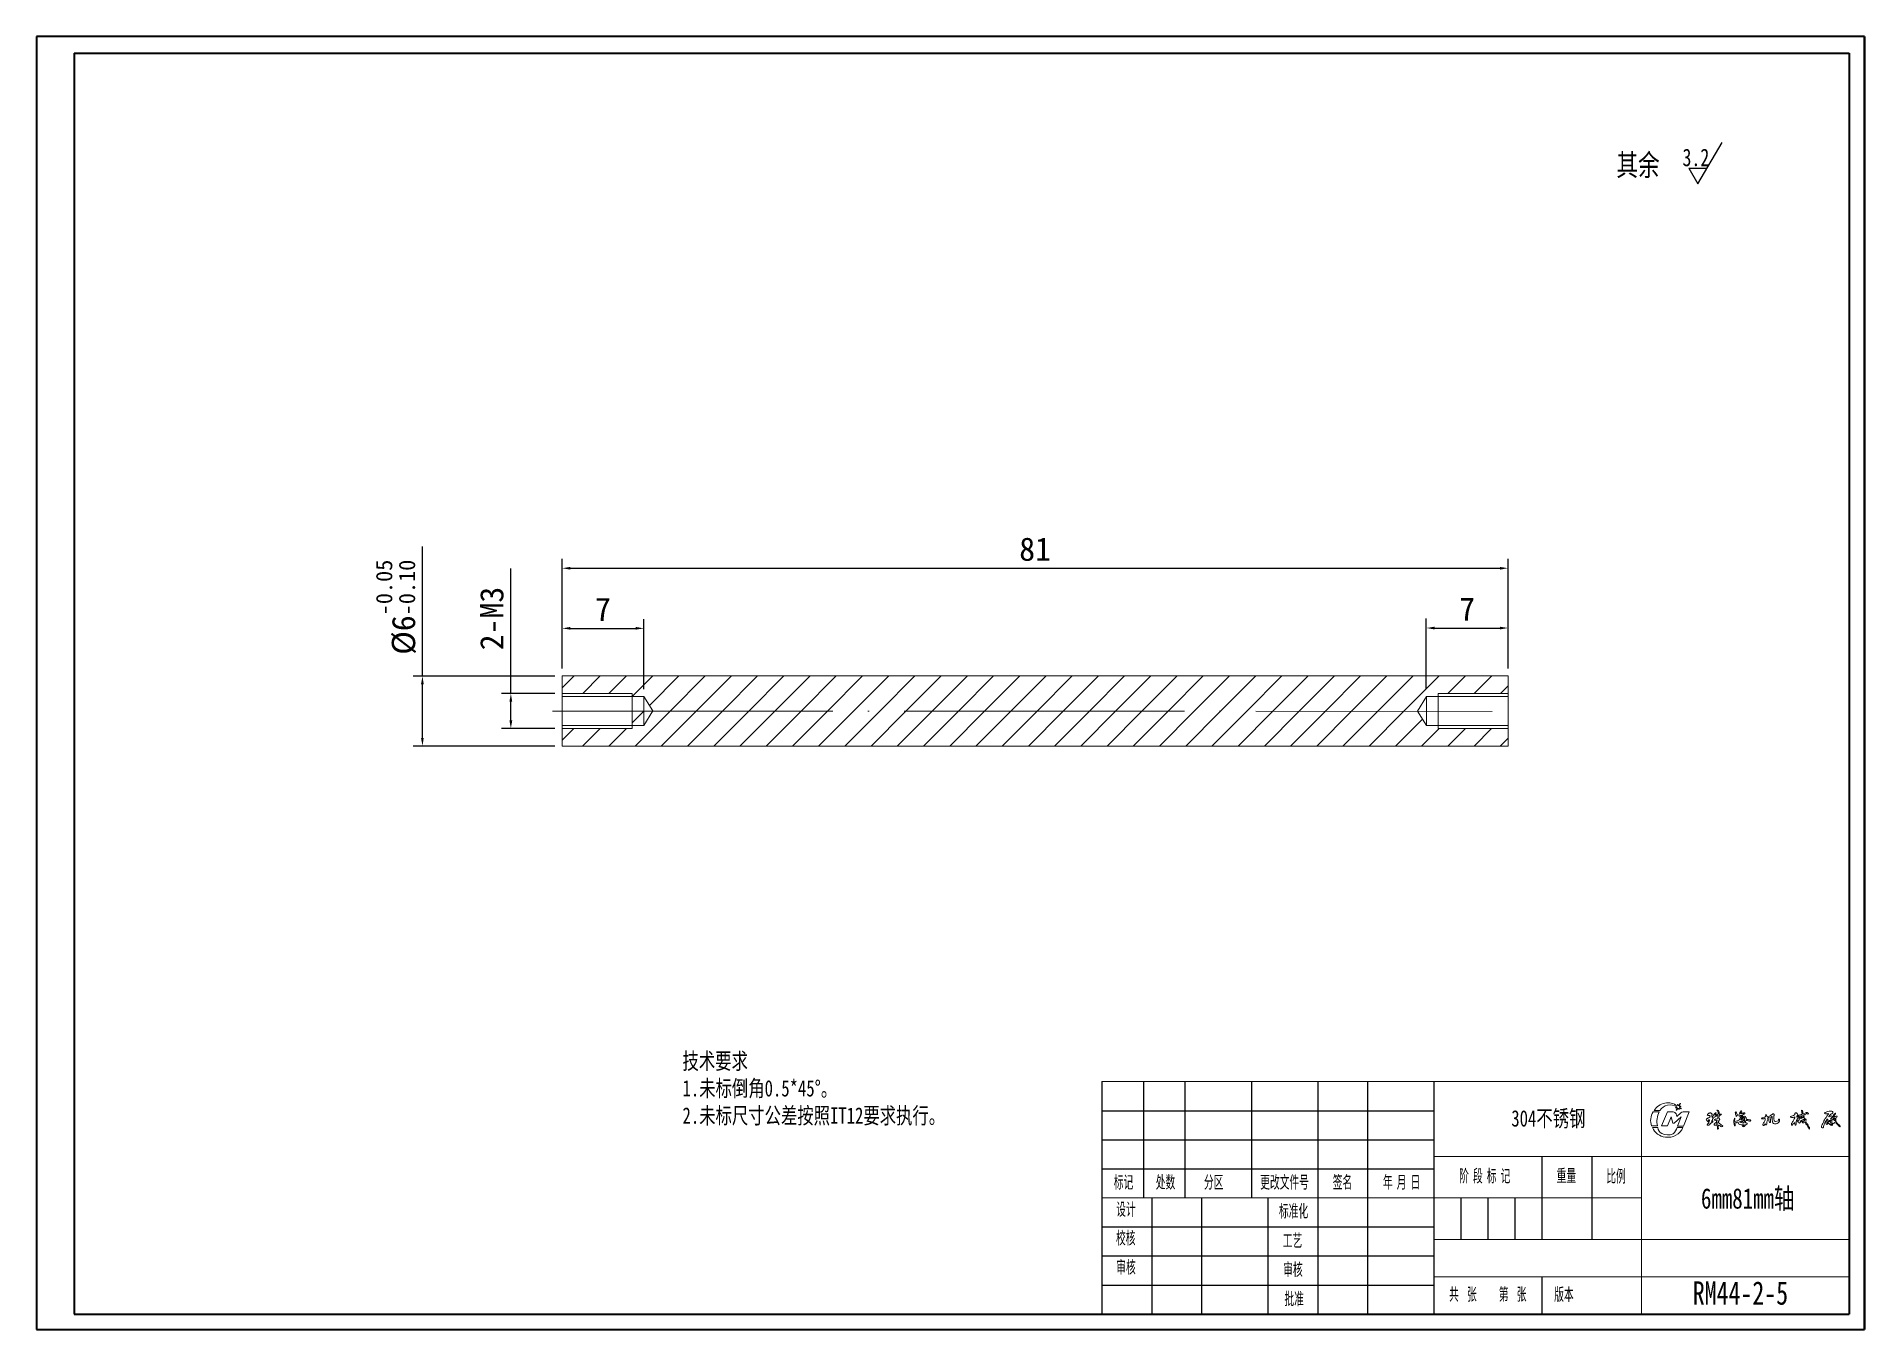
# Model space of a CAD drawing. Header units: millimetres. Extents: x 1557 to 1713, y 97 to 207.
import ezdxf

# ---------------------------------------------------------------- set-up
doc = ezdxf.new("R2010")
doc.units = ezdxf.units.MM
doc.header["$PDSIZE"] = -1
doc.linetypes.add('ACAD_ISO04W100', pattern=[30, 24, -3, 0, -3])
for name, color, linetype in [('10', 7, 'Continuous'), ('5', 7, 'Continuous'), ('9', 7, 'Continuous')]:
    doc.layers.add(name, color=color, linetype=linetype)
doc.layers.add('中心线', color=6, linetype='ACAD_ISO04W100', lineweight=0)
doc.layers.add('尺寸线', color=100, linetype='Continuous', lineweight=5)
doc.styles.add('SLDTEXTSTYLE1', font='TXT', dxfattribs={"width": 0.6, "bigfont": 'bigfont'})
doc.dimstyles.new('Annotative', dxfattribs={"dimscale": 0, "dimtxt": 2.5, "dimasz": 2.5, "dimexe": 1.25, "dimexo": 0.625, "dimtad": 1, "dimtxsty": 'Standard', "dimcen": 2.5, "dimadec": 0, "dimazin": 0, "dimtfac": 1, "dimtmove": 0, "dimatfit": 3, "dimfxl": 1, "dimarcsym": 0})

# ---------------------------------------------------------------- blocks, each defined once
blk = doc.blocks.new('*D8')
at = {"layer": 'Defpoints', "color": 0, "transparency": 16777216}
for p in [(1589.89, 152.56), (1601.85, 152.56), (1601.85, 146.56)]:
    blk.add_point(p, dxfattribs=at)
at = {"layer": '尺寸线', "color": 0, "lineweight": -2, "transparency": 16777216}
for p, q in [((1589.89, 152.56), (1589.89, 163.64)), ((1601.23, 152.56), (1589.09, 152.56)), ((1589.89, 147.26), (1589.89, 151.86)), ((1601.23, 146.56), (1589.09, 146.56))]:
    blk.add_line(p, q, dxfattribs=at)
at = {"layer": '尺寸线', "color": 0, "transparency": 16777216}
for points in [[(1589.77, 151.86), (1590, 151.86), (1589.89, 152.56)], [(1589.77, 147.26), (1590, 147.26), (1589.89, 146.56)]]:
    blk.add_solid(points, dxfattribs=at)
at = {"layer": '尺寸线', "color": 0, "transparency": 16777216, "insert": (1587.63, 158.45), "char_height": 2, "attachment_point": 5, "rotation": 90}
blk.add_mtext('%%C6{\\H0.7x;\\S-0.05^ -0.10;}', dxfattribs=at)
blk = doc.blocks.new('*D5')
at = {"layer": 'Defpoints', "color": 0, "transparency": 16777216}
for p in [(1682.85, 161.79), (1601.85, 152.56), (1682.85, 152.56)]:
    blk.add_point(p, dxfattribs=at)
at = {"layer": '尺寸线', "color": 0, "lineweight": -2, "transparency": 16777216}
for p, q in [((1601.85, 153.19), (1601.85, 162.59)), ((1602.55, 161.79), (1682.15, 161.79)), ((1682.85, 153.19), (1682.85, 162.59))]:
    blk.add_line(p, q, dxfattribs=at)
at = {"layer": '尺寸线', "color": 0, "transparency": 16777216}
for points in [[(1602.55, 161.9), (1602.55, 161.67), (1601.85, 161.79)], [(1682.15, 161.9), (1682.15, 161.67), (1682.85, 161.79)]]:
    blk.add_solid(points, dxfattribs=at)
at = {"layer": '尺寸线', "color": 0, "transparency": 16777216, "insert": (1642.35, 163.41), "char_height": 2, "attachment_point": 5}
blk.add_mtext('81', dxfattribs=at)
blk = doc.blocks.new('*D7')
at = {"layer": 'Defpoints', "color": 0, "transparency": 16777216}
for p in [(1608.85, 156.64), (1601.85, 152.56), (1608.85, 150.82)]:
    blk.add_point(p, dxfattribs=at)
at = {"layer": '尺寸线', "color": 0, "lineweight": -2, "transparency": 16777216}
for p, q in [((1601.85, 153.19), (1601.85, 157.44)), ((1602.55, 156.64), (1608.15, 156.64)), ((1608.85, 151.44), (1608.85, 157.44))]:
    blk.add_line(p, q, dxfattribs=at)
at = {"layer": '尺寸线', "color": 0, "transparency": 16777216}
for points in [[(1602.55, 156.76), (1602.55, 156.53), (1601.85, 156.64)], [(1608.15, 156.76), (1608.15, 156.53), (1608.85, 156.64)]]:
    blk.add_solid(points, dxfattribs=at)
at = {"layer": '尺寸线', "color": 0, "transparency": 16777216, "insert": (1605.35, 158.27), "char_height": 2, "attachment_point": 5}
blk.add_mtext('7', dxfattribs=at)
blk = doc.blocks.new('*D6')
at = {"layer": 'Defpoints', "color": 0, "transparency": 16777216}
for p in [(1682.85, 156.67), (1682.85, 152.56), (1675.85, 150.81)]:
    blk.add_point(p, dxfattribs=at)
at = {"layer": '尺寸线', "color": 0, "lineweight": -2, "transparency": 16777216}
for p, q in [((1675.85, 151.44), (1675.85, 157.47)), ((1676.55, 156.67), (1682.15, 156.67)), ((1682.85, 153.19), (1682.85, 157.47))]:
    blk.add_line(p, q, dxfattribs=at)
at = {"layer": '尺寸线', "color": 0, "transparency": 16777216}
for points in [[(1676.55, 156.78), (1676.55, 156.55), (1675.85, 156.67)], [(1682.15, 156.78), (1682.15, 156.55), (1682.85, 156.67)]]:
    blk.add_solid(points, dxfattribs=at)
at = {"layer": '尺寸线', "color": 0, "transparency": 16777216, "insert": (1679.35, 158.29), "char_height": 2, "attachment_point": 5}
blk.add_mtext('7', dxfattribs=at)
blk = doc.blocks.new('*D9')
at = {"layer": 'Defpoints', "color": 0, "transparency": 16777216}
for p in [(1597.46, 151.06), (1601.85, 151.06), (1601.85, 148.06)]:
    blk.add_point(p, dxfattribs=at)
at = {"layer": '尺寸线', "color": 0, "lineweight": -2, "transparency": 16777216}
for p, q in [((1597.46, 151.06), (1597.46, 161.77)), ((1601.23, 151.06), (1596.66, 151.06)), ((1597.46, 148.76), (1597.46, 150.36)), ((1601.23, 148.06), (1596.66, 148.06))]:
    blk.add_line(p, q, dxfattribs=at)
at = {"layer": '尺寸线', "color": 0, "transparency": 16777216}
for points in [[(1597.34, 150.36), (1597.58, 150.36), (1597.46, 151.06)], [(1597.34, 148.76), (1597.58, 148.76), (1597.46, 148.06)]]:
    blk.add_solid(points, dxfattribs=at)
at = {"layer": '尺寸线', "color": 0, "transparency": 16777216, "insert": (1595.84, 157.48), "char_height": 2, "attachment_point": 5, "rotation": 90}
blk.add_mtext('2-M3', dxfattribs=at)

msp = doc.modelspace()

# ---------------------------------------------------------------- hatches: boundary and pattern name
h = msp.add_hatch()
h.set_pattern_fill('ANSI31', color=4, scale=0.5)
h.paths.add_polyline_path([(1682.854, 152.561), (1601.854, 152.561), (1601.854, 151.061), (1607.854, 151.061), (1607.854, 148.061), (1601.854, 148.061), (1601.854, 146.561), (1682.854, 146.561), (1682.854, 148.061), (1676.854, 148.061), (1676.854, 148.311), (1675.854, 148.311), (1675.103, 149.561), (1675.854, 150.811), (1676.854, 150.811), (1676.854, 151.061), (1682.854, 151.061)])
h.paths.add_polyline_path([(1609.605, 149.566), (1608.854, 148.316), (1608.854, 150.816)], flags=16)
h.paths.add_polyline_path([(1675.117, 149.537), (1609.6, 149.558), (1608.854, 148.316), (1608.854, 148.311), (1607.854, 148.311), (1607.854, 148.061), (1601.854, 148.061), (1601.854, 146.561), (1682.854, 146.561), (1682.854, 148.061), (1676.854, 148.061), (1676.854, 148.311), (1675.854, 148.311)], flags=17)
h = msp.add_hatch()
h.set_pattern_fill('ANSI31', color=4, scale=0.5)
h.paths.add_polyline_path([(1682.854, 148.061), (1676.854, 148.061), (1676.854, 148.311), (1675.854, 148.311), (1675.117, 149.537), (1609.6, 149.558), (1608.854, 148.316), (1608.854, 148.311), (1607.854, 148.311), (1607.854, 148.061), (1601.854, 148.061), (1601.854, 146.561), (1682.854, 146.561)])

# ---------------------------------------------------------------- linework, layer by layer
for p, q in [((1699.097, 194.702), (1701.173, 198.23)), ((1698.315, 196.032), (1699.097, 194.702)), ((1698.315, 196.032), (1699.88, 196.032))]:
    msp.add_line(p, q)
at = {"color": 7, "linetype": 'Continuous', "lineweight": 15}
for p, q in [((1601.854, 150.811), (1601.854, 152.561)), ((1601.854, 152.561), (1682.854, 152.561)), ((1682.854, 150.811), (1682.854, 152.561)), ((1601.854, 151.061), (1607.854, 151.061)), ((1601.854, 150.811), (1608.854, 150.811)), ((1601.854, 148.311), (1601.854, 150.811)), ((1607.854, 151.066), (1607.854, 148.061)), ((1608.854, 150.816), (1609.605, 149.566)), ((1608.854, 150.811), (1608.854, 148.311)), ((1675.103, 149.561), (1675.854, 150.811)), ((1675.854, 150.811), (1682.854, 150.811)), ((1675.854, 148.311), (1675.854, 150.811)), ((1676.854, 151.061), (1682.854, 151.061)), ((1676.854, 148.061), (1676.854, 151.061)), ((1682.854, 148.311), (1682.854, 150.811)), ((1609.605, 149.566), (1608.854, 148.316)), ((1675.854, 148.311), (1675.103, 149.561)), ((1608.854, 148.311), (1601.854, 148.311)), ((1601.854, 146.561), (1601.854, 148.311)), ((1607.854, 148.061), (1601.854, 148.061)), ((1682.854, 148.311), (1675.854, 148.311)), ((1682.854, 148.061), (1676.854, 148.061)), ((1682.854, 146.561), (1682.854, 148.311)), ((1682.854, 146.561), (1601.854, 146.561))]:
    msp.add_line(p, q, dxfattribs=at)
at = {"layer": '10', "color": 7, "lineweight": 15}
for p, q in [((1694.275, 117.827), (1694.275, 107.876)), ((1676.504, 111.43), (1712.047, 111.43)), ((1648.071, 107.876), (1694.275, 107.876)), ((1694.275, 107.876), (1694.275, 97.924)), ((1676.504, 104.321), (1712.047, 104.321)), ((1676.504, 101.116), (1712.047, 101.116))]:
    msp.add_line(p, q, dxfattribs=at)
at = {"layer": '5', "color": 7, "lineweight": 15}
for p, q in [((1648.071, 117.827), (1712.047, 117.827)), ((1648.071, 117.827), (1712.047, 117.827)), ((1697.342, 115.746), (1697.356, 115.852)), ((1697.379, 115.856), (1697.439, 115.755)), ((1697.439, 115.755), (1697.591, 115.944)), ((1697.599, 115.939), (1697.507, 115.723)), ((1695.271, 115.237), (1695.787, 115.237)), ((1695.849, 115.357), (1695.349, 115.357)), ((1695.993, 114.029), (1696.488, 115.231)), ((1696.488, 115.231), (1696.993, 115.231)), ((1696.826, 114.823), (1696.49, 114.029)), ((1696.969, 114.28), (1696.826, 114.823)), ((1697.075, 114.28), (1696.969, 114.28)), ((1697.673, 114.807), (1697.075, 114.28)), ((1697.191, 115.591), (1697.304, 115.666)), ((1697.331, 115.582), (1697.193, 115.582)), ((1697.23, 115.071), (1697.297, 114.835)), ((1697.254, 115.389), (1697.331, 115.582)), ((1697.401, 115.547), (1697.262, 115.384)), ((1697.297, 114.835), (1697.634, 115.151)), ((1697.359, 114.026), (1697.673, 114.807)), ((1697.464, 115.437), (1697.401, 115.547)), ((1697.489, 115.555), (1697.487, 115.443)), ((1697.651, 115.498), (1697.489, 115.555)), ((1697.507, 115.723), (1697.626, 115.72)), ((1697.629, 115.711), (1697.539, 115.643)), ((1697.539, 115.643), (1697.664, 115.518)), ((1697.856, 115.231), (1698.357, 115.231)), ((1698.357, 115.231), (1697.858, 114.026)), ((1700.005, 114.531), (1699.991, 114.512)), ((1700.056, 114.449), (1700.034, 114.377)), ((1700.05, 114.33), (1700.109, 114.502)), ((1700.092, 114.747), (1700.123, 114.766)), ((1700.14, 114.913), (1700.109, 114.93)), ((1700.318, 114.772), (1700.352, 114.767)), ((1700.326, 114.433), (1700.348, 114.46)), ((1700.348, 114.46), (1700.384, 114.456)), ((1700.525, 114.533), (1700.523, 114.566)), ((1700.557, 114.521), (1700.525, 114.533)), ((1700.573, 114.981), (1700.587, 114.952)), ((1700.743, 114.5), (1700.723, 114.522)), ((1700.729, 114.269), (1700.739, 114.116)), ((1700.752, 114.308), (1700.751, 114.333)), ((1700.763, 114.044), (1700.752, 114.308)), ((1700.815, 114.913), (1700.783, 114.927)), ((1700.963, 114.955), (1700.931, 114.94)), ((1702.24, 114.679), (1702.265, 114.694)), ((1702.27, 114.284), (1702.266, 114.25)), ((1702.299, 114.303), (1702.27, 114.284)), ((1702.316, 115.225), (1702.346, 115.242)), ((1702.346, 115.242), (1702.378, 115.226)), ((1702.563, 114.326), (1702.54, 114.349)), ((1702.562, 114.29), (1702.563, 114.326)), ((1702.763, 115.143), (1702.759, 115.107)), ((1702.82, 115.191), (1702.763, 115.143)), ((1702.782, 114.593), (1702.794, 114.578)), ((1702.791, 115.326), (1702.827, 115.32)), ((1702.858, 114.829), (1702.803, 114.616)), ((1702.824, 114.329), (1702.843, 114.357)), ((1702.841, 114.935), (1702.832, 114.962)), ((1702.854, 114.431), (1702.879, 114.448)), ((1702.858, 114.689), (1702.878, 114.783)), ((1702.921, 114.707), (1702.879, 114.677)), ((1702.897, 114.664), (1702.918, 114.68)), ((1702.932, 114.681), (1702.947, 114.669)), ((1703.07, 114.587), (1703.058, 114.51)), ((1703.081, 114.465), (1703.103, 114.635)), ((1703.313, 114.279), (1703.328, 114.254)), ((1703.624, 114.504), (1703.62, 114.468)), ((1704.575, 114.655), (1704.556, 114.675)), ((1704.752, 114.655), (1704.707, 114.632)), ((1704.864, 114.66), (1704.834, 114.679)), ((1704.87, 114.616), (1704.864, 114.66)), ((1704.902, 114.968), (1704.911, 115.005)), ((1704.911, 115.005), (1704.948, 115.005)), ((1705.079, 114.8), (1705.111, 114.769)), ((1705.189, 114.851), (1705.181, 114.813)), ((1705.244, 114.318), (1705.281, 114.314)), ((1705.355, 114.761), (1705.375, 114.794)), ((1705.43, 114.85), (1705.456, 114.833)), ((1707.411, 114.277), (1707.405, 114.314)), ((1707.409, 115.03), (1707.412, 115.11)), ((1707.581, 114.784), (1707.612, 114.772)), ((1707.635, 114.654), (1707.609, 114.646)), ((1707.674, 115.001), (1707.673, 114.967)), ((1707.787, 114.805), (1707.693, 114.707)), ((1707.757, 114.372), (1707.725, 114.391)), ((1707.795, 114.283), (1707.759, 114.29)), ((1707.777, 114.684), (1707.83, 114.74)), ((1707.977, 114.896), (1707.884, 114.868)), ((1707.967, 114.822), (1708.017, 114.83)), ((1707.978, 114.487), (1707.97, 114.522)), ((1707.973, 114.696), (1707.973, 114.726)), ((1707.977, 115.339), (1707.988, 115.37)), ((1707.993, 115.304), (1707.977, 115.339)), ((1708.159, 114.927), (1707.977, 114.896)), ((1708.02, 114.386), (1707.991, 114.368)), ((1708.01, 115.188), (1707.993, 115.304)), ((1708.08, 114.45), (1708.02, 114.386)), ((1708.025, 114.828), (1708.056, 114.798)), ((1708.063, 114.372), (1708.122, 114.383)), ((1708.102, 114.558), (1708.096, 114.55)), ((1708.098, 114.716), (1708.137, 114.727)), ((1708.113, 115.074), (1708.139, 115.049)), ((1708.25, 114.611), (1708.254, 114.573)), ((1708.254, 114.573), (1708.288, 114.544)), ((1708.314, 114.647), (1708.348, 114.638)), ((1708.356, 114.456), (1708.337, 114.425)), ((1708.354, 115.194), (1708.338, 115.158)), ((1708.338, 115.158), (1708.367, 115.125)), ((1708.573, 115.099), (1708.559, 115.138)), ((1710.239, 114.567), (1710.229, 114.595)), ((1710.233, 114.312), (1710.239, 114.35)), ((1710.281, 114.253), (1710.233, 114.312)), ((1710.303, 114.811), (1710.34, 114.805)), ((1710.475, 114.681), (1710.459, 114.64)), ((1710.733, 114.682), (1710.696, 114.684)), ((1710.785, 114.879), (1710.77, 114.84)), ((1710.77, 114.84), (1710.784, 114.812)), ((1710.856, 115.117), (1710.879, 115.086)), ((1711.005, 114.868), (1711.032, 114.839)), ((1695.646, 114.03), (1695.135, 114.028)), ((1695.207, 113.896), (1695.666, 113.896)), ((1696.49, 114.029), (1695.993, 114.029)), ((1697.322, 113.896), (1697.827, 113.896)), ((1697.858, 114.026), (1697.359, 114.026)), ((1699.89, 114.1), (1699.9, 114.132)), ((1700.51, 114.099), (1700.487, 114.125)), ((1700.79, 113.768), (1700.771, 113.796)), ((1700.857, 113.809), (1700.855, 113.777)), ((1701.235, 114.015), (1701.221, 113.988)), ((1702.271, 114.045), (1702.242, 114.049)), ((1702.292, 114.072), (1702.271, 114.045)), ((1702.936, 114.001), (1702.937, 114.033)), ((1703.187, 114.136), (1703.157, 114.126)), ((1703.305, 114.186), (1703.293, 114.152)), ((1704.753, 114.077), (1704.723, 114.068)), ((1704.889, 114.199), (1704.857, 114.2)), ((1704.897, 114.154), (1704.889, 114.199)), ((1704.972, 114.135), (1704.938, 114.116)), ((1707.215, 114.124), (1707.187, 114.096)), ((1707.481, 114.113), (1707.46, 114.086)), ((1708.672, 113.779), (1708.636, 113.77)), ((1710.429, 114.253), (1710.4, 114.228))]:
    msp.add_line(p, q, dxfattribs=at)
for centre, radius, start, end in [((1696.527, 114.625), 1.387, 53.99854, 148.11308), ((1696.727, 114.802), 1.039, 56.30183, 147.72417), ((1697.368, 115.85), 0.0123, 30.5695, 172.24527), ((1697.595, 115.941), 0.00492, 336.84757, 141.15035), ((1696.472, 114.49), 1.414, 148.10678, 199.0712), ((1697.314, 114.447), 1.72, 152.64769, 194.03749), ((1697.01, 115), 0.232, 17.84837, 94.25997), ((1697.193, 115.587), 0.00492, 123.59808, 270), ((1697.258, 115.387), 0.00492, 158.25924, 319.48501), ((1697.475, 115.443), 0.0123, 210.0475, 359.33925), ((1697.626, 115.715), 0.00492, 306.89987, 88.42974), ((1697.885, 114.805), 0.427, 93.88116, 125.93911), ((1697.655, 115.51), 0.0123, 250.62338, 44.9943), ((1699.928, 114.558), 0.107, 111.73471, 250.43201), ((1699.641, 115.219), 0.613, 293.74076, 304.37866), ((1699.739, 114.138), 0.354, 52.03613, 64.44068), ((1700.893, 113.414), 1.225, 135.77997, 144.14487), ((1700.01, 114.949), 0.104, 115.88205, 173.9154), ((1699.996, 115.09), 0.157, 235.55963, 273.09561), ((1700.427, 114.932), 0.697, 227.57647, 233.63482), ((1700.012, 115.04), 0.0475, 90.16643, 177.15274), ((1700.108, 114.524), 0.224, 94.00789, 122.49705), ((1700.032, 114.506), 0.0417, 171.39316, 285.58996), ((1700.063, 115.143), 0.219, 254.45682, 282.35154), ((1700.037, 114.515), 0.0359, 67.96471, 152.63215), ((1700.109, 115.024), 0.116, 95.00357, 146.77594), ((1700.021, 114.381), 0.0132, 236.67345, 342.78491), ((1699.896, 114.378), 0.162, 317.34984, 342.87309), ((1700.043, 114.453), 0.0132, 342.78491, 91.18323), ((1700.001, 114.741), 0.199, 284.42988, 294.48738), ((1700.084, 114.542), 0.018, 338.4925, 93.47325), ((1700.513, 113.817), 0.532, 123.39982, 142.88236), ((1700.16, 115.088), 0.0797, 40.56591, 139.98771), ((1700.073, 114.511), 0.0367, 345.40153, 40.67624), ((1699.933, 114.834), 0.202, 340.21454, 1.49825), ((1699.972, 114.887), 0.169, 343.75878, 9.03261), ((1700.001, 114.7), 0.491, 55.36323, 63.54781), ((1699.661, 115.203), 1.095, 300.69424, 306.31765), ((1700.121, 114.539), 0.202, 317.22654, 337.38014), ((1700.276, 114.456), 0.0545, 262.75607, 335.03996), ((1700.633, 115.257), 0.384, 203.40216, 213.911), ((1700.591, 114.894), 0.299, 170.36434, 204.19773), ((1700.174, 115.018), 0.142, 328.87571, 9.96208), ((1700.185, 114.559), 0.157, 321.28638, 0.14287), ((1700.599, 114.032), 0.409, 125.14715, 135.17814), ((1700.404, 114.574), 0.0632, 96.06335, 192.77441), ((1700.175, 114.863), 0.201, 331.4243, 351.08691), ((1700.339, 114.419), 0.0583, 295.09104, 39.4683), ((1700.464, 114.797), 0.0968, 117.42123, 158.79048), ((1700.484, 114.636), 0.115, 90.76751, 143.3679), ((1700.325, 114.665), 0.0777, 338.26911, 30.74864), ((1700.511, 114.867), 0.0926, 126.9119, 170.0414), ((1700.011, 115.153), 0.492, 334.47962, 342.72974), ((1700.823, 114.827), 0.386, 131.13318, 152.18921), ((1700.367, 115.007), 0.28, 294.24208, 316.26159), ((1700.647, 114.424), 0.19, 99.81165, 131.03223), ((1700.062, 114.721), 0.69, 315.43317, 324.4382), ((1700.639, 114.641), 0.145, 235.83347, 305.07277), ((1700.628, 115.108), 0.0604, 71.26752, 170.74483), ((1700.932, 114.455), 0.509, 127.31067, 135.32762), ((1700.777, 114.926), 0.211, 145.51709, 164.82413), ((1700.701, 114.734), 0.246, 93.20974, 117.52757), ((1700.287, 115.298), 0.405, 321.3255, 331.19696), ((1700.662, 114.564), 0.0663, 72.56929, 135.4047), ((1700.559, 115.031), 0.183, 290.38055, 312.91964), ((1702.817, 112.532), 2.83, 138.66815, 140.81882), ((1700.605, 115.138), 0.0511, 316.66988, 32.3132), ((1700.687, 114.74), 0.113, 267.43343, 338.97668), ((1700.696, 115.038), 0.141, 264.95169, 308.03305), ((1700.768, 114.872), 0.135, 81.92744, 126.67163), ((1700.57, 114.526), 0.175, 314.20692, 351.58046), ((1700.669, 114.328), 0.0458, 312.80177, 359.72413), ((1700.716, 114.298), 0.0167, 191.77564, 274.76943), ((1700.734, 114.322), 0.0201, 30.37273, 163.99607), ((1700.716, 114.268), 0.0132, 3.57579, 82.82114), ((1700.762, 115.338), 0.0459, 66.69586, 147.69693), ((1700.714, 115.292), 0.0714, 25.63936, 82.80869), ((1700.438, 115.115), 0.399, 356.13915, 31.29985), ((1700.775, 115.246), 0.134, 12.6009, 87.89792), ((1700.763, 115.075), 0.0742, 288.53917, 10.41098), ((1702.978, 114.405), 2.205, 169.54971, 172.32807), ((1700.486, 114.876), 0.331, 347.61238, 6.50537), ((1701.091, 114.351), 0.224, 166.95309, 194.40932), ((1700.042, 114.767), 0.908, 336.20184, 340.66322), ((1701.21, 114.743), 0.56, 233.13321, 244.16571), ((1701.052, 114.71), 0.156, 159.46151, 185.23184), ((1701.147, 114.911), 0.33, 220.65354, 233.05021), ((1700.968, 114.478), 0.0707, 130.87673, 189.16745), ((1701.463, 114.738), 0.557, 166.56195, 177.22767), ((1700.68, 115.161), 0.254, 346.7386, 26.84101), ((1701.115, 114.878), 0.195, 161.24927, 183.02782), ((1700.883, 114.615), 0.0924, 294.8967, 339.12946), ((1701.011, 115.087), 0.0855, 169.41921, 216.93768), ((1700.996, 115.254), 0.225, 256.37479, 283.87397), ((1700.17, 114.367), 0.828, 15.08818, 19.81229), ((1700.982, 115.157), 0.203, 264.49128, 284.4301), ((1700.19, 116.184), 1.486, 304.54577, 308.42677), ((1701.064, 114.957), 0.0801, 52.06811, 100.59966), ((1702.348, 114.378), 0.181, 172.67696, 206.24608), ((1701.452, 114.588), 0.739, 345.35926, 353.68154), ((1703.385, 114.441), 1.208, 186.8083, 198.94544), ((1702.433, 114.448), 0.253, 150.43685, 166.48195), ((1701.774, 114.739), 0.47, 339.33731, 352.68595), ((1702.415, 114.477), 0.174, 165.44538, 199.15041), ((1702.038, 114.631), 0.236, 332.22312, 15.46446), ((1701.96, 115.982), 1.589, 280.54822, 288.24676), ((1702.241, 115.133), 0.832, 273.97991, 278.85581), ((1702.473, 115.165), 0.168, 159.05098, 196.84599), ((1702.823, 115.132), 0.511, 181.72603, 206.7303), ((1703.337, 115.244), 1.028, 199.4082, 203.32193), ((1702.51, 114.082), 0.269, 83.52515, 121.48032), ((1702.443, 115.226), 0.0656, 179.85433, 247.00262), ((1702.304, 114.998), 0.184, 298.71089, 345.13535), ((1702.144, 115.002), 0.319, 4.16649, 30.95386), ((1702.398, 114.878), 0.409, 278.35182, 308.34024), ((1702.933, 115.11), 0.478, 190.29648, 199.45662), ((1702.662, 114.277), 0.1, 172.86773, 253.42089), ((1702.989, 114.884), 0.389, 144.34957, 170.68907), ((1702.021, 114.74), 0.62, 13.13159, 19.52313), ((1702.666, 114.922), 0.0578, 224.4428, 331.22424), ((1702.524, 114.655), 0.16, 322.56195, 347.73017), ((1700.474, 116.342), 2.52, 330.76649, 333.99261), ((1702.974, 114.499), 0.318, 144.60088, 157.4718), ((1702.752, 114.393), 0.055, 147.82, 225.32738), ((1702.991, 113.749), 0.732, 91.09513, 113.0134), ((1702.921, 115.021), 0.698, 252.69997, 262.0361), ((1702.517, 114.796), 0.228, 330.18511, 347.99972), ((1702.783, 114.873), 0.0692, 102.74047, 162.33987), ((1700.912, 116.359), 2.144, 328.44852, 331.21479), ((1703.508, 114.355), 0.862, 143.38742, 152.8231), ((1702.812, 115.197), 0.104, 239.46341, 298.59173), ((1702.819, 114.896), 0.0681, 78.85274, 139.1547), ((1702.944, 114.466), 0.206, 133.38991, 142.03165), ((1702.834, 114.751), 0.177, 256.87561, 276.74517), ((1702.399, 115.069), 0.461, 334.36531, 343.16404), ((1702.753, 115.273), 0.106, 309.16772, 348.94294), ((1702.137, 114.965), 0.775, 21.79876, 27.21515), ((1703.082, 114.359), 0.239, 162.46075, 180.49175), ((1702.862, 114.606), 0.032, 257.35369, 8.59842), ((1703.083, 114.712), 0.254, 135.77568, 152.49696), ((1702.871, 114.687), 0.0131, 174.36274, 305.45423), ((1702.866, 115.212), 0.106, 267.65225, 307.84646), ((1702.926, 114.752), 0.0566, 132.13492, 147.01586), ((1702.82, 114.292), 0.166, 30.60002, 69.33977), ((1702.942, 114.74), 0.0761, 87.96358, 135.13708), ((1702.905, 114.653), 0.0131, 128.13944, 185.70466), ((1703.174, 114.641), 0.283, 177.83307, 186.1836), ((1703.747, 114.436), 0.959, 145.28134, 151.83317), ((1702.926, 114.67), 0.0131, 62.84712, 128.13944), ((1702.873, 114.788), 0.0941, 300.7695, 314.15184), ((1703.031, 114.761), 0.38, 94.04097, 105.21873), ((1703.131, 114.381), 0.39, 110.46738, 119.5821), ((1702.73, 115.268), 0.5, 295.31345, 303.35768), ((1701.359, 114.78), 1.655, 343.36215, 345.88869), ((1703.012, 114.387), 0.106, 230.0997, 288.7629), ((1703.245, 114.899), 0.377, 217.59684, 226.2384), ((1702.926, 115.065), 0.0883, 291.27437, 335.76256), ((1702.9, 114.87), 0.397, 281.26614, 291.01765), ((1703.033, 114.651), 0.0541, 206.74106, 293.2294), ((1703.041, 114.699), 0.066, 358.35224, 134.77651), ((1703.19, 114.461), 0.704, 99.23738, 105.30645), ((1703.063, 114.752), 0.114, 48.73299, 120.01574), ((1703.032, 115.191), 0.164, 261.14893, 286.60528), ((1703.045, 114.512), 0.0131, 255.96963, 351.74296), ((1703.013, 114.336), 0.0591, 304.08962, 16.85772), ((1703.057, 114.589), 0.0131, 351.74296, 101.99256), ((1702.81, 114.438), 0.273, 341.9753, 5.65657), ((1703.071, 115.086), 0.0706, 29.98959, 85.48529), ((1702.92, 115.19), 0.224, 315.36404, 341.91805), ((1702.922, 114.679), 0.186, 346.49377, 5.8595), ((1703.065, 114.685), 0.169, 28.24187, 64.4197), ((1703.527, 114.344), 0.353, 155.57345, 184.64559), ((1703.235, 114.401), 0.105, 234.80046, 273.26907), ((1703.244, 114.386), 0.111, 74.17181, 110.67067), ((1703.178, 114.721), 0.0569, 338.24435, 50.47087), ((1703.314, 114.67), 0.0883, 160.09577, 229.41631), ((1703.179, 113.888), 0.414, 71.13597, 81.36517), ((1703.338, 115.124), 0.528, 261.08588, 268.85479), ((1703.318, 114.123), 0.373, 74.94063, 96.59662), ((1703.088, 112.607), 2.004, 78.08665, 83.14928), ((1703.604, 114.943), 0.498, 247.66272, 259.89858), ((1703.491, 114.397), 0.171, 38.77309, 86.38804), ((1703.549, 114.593), 0.144, 256.86653, 299.54845), ((1704.607, 114.667), 0.0517, 88.61056, 171.00204), ((1704.771, 115.389), 0.759, 255.08217, 265.17792), ((1704.292, 116.117), 1.435, 282.75949, 289.69337), ((1703.613, 114.963), 1.301, 326.89245, 332.27689), ((1704.494, 115.698), 1.075, 283.87896, 288.39849), ((1704.306, 114.695), 0.569, 323.66249, 352.08888), ((1704.76, 114.917), 0.151, 275.53426, 19.80089), ((1704.772, 114.839), 0.242, 8.57633, 43.3212), ((1704.693, 114.266), 0.309, 334.88556, 4.48875), ((1705.887, 114.282), 0.887, 174.6877, 179.49849), ((1705.751, 114.21), 0.763, 150.74152, 168.3445), ((1705.111, 114.897), 0.102, 192.53939, 251.94565), ((1705.232, 114.637), 0.155, 157.77031, 200.13057), ((1704.988, 114.766), 0.122, 324.71284, 1.10896), ((1705.423, 114.484), 0.245, 176.21977, 222.91089), ((1703.415, 114.705), 1.776, 353.37041, 358.4457), ((1704.747, 114.71), 0.446, 353.22326, 13.37655), ((1705.328, 114.665), 0.233, 97.62492, 126.71996), ((1705.215, 114.429), 0.132, 299.96091, 333.97474), ((1705.254, 115.006), 0.119, 291.38328, 329.59079), ((1705.619, 114.544), 0.297, 168.09333, 190.89099), ((1706.854, 114.511), 1.527, 180.85757, 185.26996), ((1703.215, 115.045), 2.158, 348.24412, 352.41924), ((1705.089, 115.371), 0.502, 302.1333, 311.08782), ((1705.121, 115.1), 0.397, 309.7516, 321.08318), ((1706.117, 113.984), 1.226, 121.01497, 124.68213), ((1704.678, 114.677), 0.793, 359.98446, 11.3371), ((1706.86, 114.637), 1.39, 178.38568, 183.24953), ((1704.387, 114.455), 1.091, 1.34932, 5.47816), ((1705.792, 114.446), 0.316, 173.7747, 209.46668), ((1705.554, 114.986), 0.0849, 345.38413, 144.80873), ((1705.255, 113.923), 0.451, 44.49478, 54.49986), ((1706.877, 114.712), 1.278, 171.97534, 186.07816), ((1705.414, 114.483), 0.214, 5.2333, 26.02074), ((1705.278, 115.043), 0.367, 335.38476, 347.64566), ((1705.682, 114.502), 0.0547, 179.65304, 263.12671), ((1705.738, 114.511), 0.0892, 225.36565, 276.03531), ((1705.784, 114.807), 0.387, 264.62119, 299.72766), ((1705.811, 114.519), 0.285, 285.56644, 4.42241), ((1705.925, 114.546), 0.0898, 304.03292, 19.3571), ((1706.084, 114.519), 0.0932, 97.374, 142.60412), ((1706.021, 114.557), 0.0747, 348.07803, 47.47698), ((1707.087, 114.828), 0.059, 164.68104, 236.53228), ((1706.719, 116.114), 1.309, 283.75338, 299.43994), ((1707.138, 114.954), 0.194, 244.58666, 279.90362), ((1707.34, 114.135), 0.245, 133.79354, 152.12619), ((1707.214, 115.111), 0.351, 263.10676, 289.05182), ((1709.011, 113.275), 2.113, 146.2824, 150.59117), ((1706.392, 114.948), 0.996, 329.85284, 336.70089), ((1707.249, 114.338), 0.123, 285.90802, 322.94314), ((1708.627, 113.903), 1.471, 146.00988, 153.76073), ((1707.318, 114.942), 0.163, 273.57476, 301.33654), ((1707.432, 114.224), 0.0943, 106.80552, 154.70226), ((1707.324, 115.055), 0.0886, 295.73802, 343.67734), ((1707.338, 114.761), 0.0773, 333.32896, 33.04183), ((1707.681, 114.23), 0.274, 170.09056, 187.70482), ((1707.511, 115.051), 0.116, 92.38317, 148.90354), ((1707.446, 115.049), 0.132, 29.05936, 62.6982), ((1708.075, 114.271), 0.551, 177.52003, 185.77892), ((1706.758, 114.39), 0.772, 352.93608, 1.78853), ((1707.744, 114.431), 0.215, 132.14254, 184.52517), ((1707.323, 114.763), 0.423, 34.18843, 55.84857), ((1707.698, 114.84), 0.13, 136.29963, 205.60617), ((1707.665, 114.462), 0.0708, 40.82293, 171.14546), ((1707.685, 114.47), 0.0894, 178.40215, 296.86375), ((1707.662, 114.609), 0.0649, 145.75587, 196.87612), ((1707.582, 115.052), 0.124, 280.30258, 317.03011), ((1707.703, 114.754), 0.0932, 120.06604, 168.66267), ((1707.741, 114.596), 0.121, 113.55705, 151.15416), ((1707.83, 114.737), 0.199, 117.32381, 150.67009), ((1707.729, 114.567), 0.0593, 260.33848, 339.3398), ((1707.824, 114.881), 0.0915, 85.12581, 159.15713), ((1707.917, 114.336), 0.164, 167.22594, 196.26337), ((1707.788, 114.674), 0.0144, 136.79223, 219.18543), ((1707.676, 114.598), 0.12, 334.11276, 33.40374), ((1707.863, 114.737), 0.103, 101.59953, 138.47708), ((1707.991, 113.903), 0.428, 106.59712, 117.29771), ((1707.841, 114.73), 0.0144, 50.34535, 136.79223), ((1707.711, 115.436), 0.479, 284.62522, 298.58625), ((1707.829, 114.873), 0.0377, 291.61523, 331.22067), ((1708.125, 115.006), 0.381, 223.91936, 233.06684), ((1707.897, 114.824), 0.0468, 106.57999, 138.65368), ((1707.613, 114.447), 0.289, 332.27933, 356.40053), ((1707.936, 114.727), 0.0479, 211.8628, 320.3412), ((1708.012, 114.419), 0.111, 112.33808, 174.96964), ((1707.924, 115.209), 0.195, 274.63376, 297.53629), ((1708.042, 114.784), 0.0907, 162.39629, 220.38071), ((1707.969, 114.807), 0.0144, 98.9286, 162.02323), ((1708.237, 114.456), 0.261, 173.2568, 199.67777), ((1708.004, 115.32), 0.0525, 21.32184, 108.17619), ((1708.948, 115.276), 0.942, 185.35467, 190.09043), ((1707.957, 115.079), 0.0707, 323.57903, 26.99106), ((1708.019, 114.815), 0.0144, 63.95188, 98.9286), ((1708.065, 114.358), 0.0144, 100.81612, 189.86149), ((1708.546, 114.701), 0.604, 214.91395, 222.13171), ((1707.818, 115.204), 0.271, 356.92747, 29.94288), ((1708.171, 114.805), 0.115, 183.43577, 230.57471), ((1707.924, 114.527), 0.174, 333.79983, 7.70906), ((1708.65, 115.246), 0.564, 185.74219, 197.75807), ((1708.119, 114.538), 0.243, 265.22559, 302.16234), ((1708.159, 114.534), 0.0621, 86.59074, 157.39669), ((1708.188, 114.735), 0.106, 84.32528, 129.54923), ((1707.869, 114.721), 0.269, 1.34784, 20.86675), ((1708.082, 114.553), 0.175, 283.29535, 322.17982), ((1708.102, 115.268), 0.222, 279.60894, 299.35701), ((1708.128, 115.137), 0.213, 278.36914, 309.82239), ((1708.015, 114.477), 0.19, 13.91894, 38.73773), ((1707.737, 114.694), 0.484, 358.63909, 17.65342), ((1708.135, 114.464), 0.0872, 347.88195, 42.25172), ((1708.234, 114.979), 0.0976, 35.28434, 103.784), ((1708.557, 114.777), 0.349, 195.79593, 208.35528), ((1708.261, 114.283), 0.0506, 17.36706, 104.68947), ((1709.529, 114.007), 1.592, 139.74669, 142.61696), ((1708.166, 114.629), 0.148, 324.84653, 6.92606), ((1709.029, 114.616), 0.786, 203.80113, 217.99314), ((1709.215, 114.798), 0.954, 203.01254, 219.36768), ((1708.228, 114.541), 0.154, 326.39261, 38.84945), ((1708.384, 114.9), 0.296, 53.71884, 95.69989), ((1708.585, 115.336), 0.303, 224.06332, 255.8517), ((1708.473, 115.146), 0.11, 289.88514, 334.75238), ((1711.268, 113.555), 1.628, 150.49191, 158.70448), ((1711.924, 113.442), 2.267, 144.39322, 156.18351), ((1709.099, 114.579), 0.924, 333.14693, 340.4125), ((1710.443, 114.325), 0.959, 103.38514, 121.96981), ((1710.041, 115.204), 0.124, 211.526, 265.05364), ((1710.289, 114.215), 0.325, 149.57008, 170.24812), ((1709.425, 114.845), 0.748, 321.42723, 333.3333), ((1710.123, 115.29), 0.23, 246.3551, 266.49125), ((1710.34, 114.303), 0.269, 126.85048, 184.77042), ((1710.168, 114.264), 0.0981, 170.36269, 258.35962), ((1711.948, 113.628), 2.184, 142.57197, 148.72607), ((1710.261, 114.473), 0.172, 128.70562, 167.67336), ((1710.244, 114.743), 0.345, 93.92541, 113.05638), ((1710.107, 114.252), 0.0941, 296.26699, 7.90397), ((1710.158, 114.39), 0.217, 70.99544, 91.21424), ((1710.266, 114.472), 0.0989, 105.64458, 152.31163), ((1710.615, 114.311), 0.418, 175.57336, 186.27583), ((1710.398, 114.279), 0.209, 119.67298, 162.09876), ((1709.911, 115.142), 0.356, 328.24474, 340.39086), ((1710.25, 115.003), 0.0896, 57.68166, 109.54099), ((1710.449, 114.611), 0.686, 86.6853, 109.38389), ((1710.224, 114.438), 0.0891, 279.859, 329.55007), ((1710.653, 114.699), 0.52, 133.02447, 141.47338), ((1710.5, 114.072), 0.439, 82.49047, 117.89979), ((1710.292, 114.458), 0.0666, 277.86904, 342.46026), ((1710.357, 114.817), 0.0535, 103.22258, 185.78051), ((1710.605, 114.737), 0.274, 142.55764, 165.52461), ((1710.499, 114.833), 0.159, 124.03824, 166.83196), ((1710.327, 114.27), 0.171, 28.2798, 80.59196), ((1710.257, 114.659), 0.277, 45.42807, 61.96929), ((1710.852, 114.579), 0.586, 127.55775, 138.95119), ((1710.328, 114.365), 0.151, 312.22426, 354.53917), ((1710.471, 114.911), 0.0576, 250.82895, 328.87951), ((1710.507, 114.672), 0.0572, 213.84895, 289.59587), ((1710.442, 114.804), 0.128, 284.86175, 320.05275), ((1710.516, 115.051), 0.247, 59.89747, 96.25219), ((1710.385, 115.326), 0.302, 291.36547, 320.75735), ((1710.567, 114.767), 0.123, 57.89123, 112.61628), ((1710.44, 114.114), 0.511, 62.90644, 80.31864), ((1710.443, 114.899), 0.202, 298.95203, 321.00139), ((1710.48, 114.43), 0.11, 344.00346, 45.24173), ((1709.339, 114.445), 1.245, 348.99341, 354.35643), ((1710.379, 114.382), 0.208, 343.37318, 4.79056), ((1710.569, 114.838), 0.0725, 295.25267, 27.83355), ((1710.589, 115.206), 0.0773, 292.93388, 49.26034), ((1710.743, 114.197), 0.087, 132.8218, 182.25923), ((1710.766, 114.746), 0.0935, 173.56539, 221.70524), ((1710.703, 114.507), 0.0694, 19.14625, 116.08979), ((1711.486, 114.6), 0.828, 158.37591, 169.09229), ((1710.722, 114.318), 0.0678, 236.10494, 304.29465), ((1710.917, 114.875), 0.203, 149.67755, 171.63458), ((1710.805, 114.605), 0.106, 72.4547, 132.90662), ((1710.847, 114.973), 0.106, 134.76416, 177.12423), ((1709.802, 115.318), 1.426, 312.19317, 316.66432), ((1710.837, 114.546), 0.0707, 193.22324, 255.94484), ((1710.861, 115.026), 0.0909, 93.49946, 166.2315), ((1710.947, 114.433), 0.413, 102.49944, 113.25453), ((1710.295, 115.112), 0.542, 334.51803, 342.68356), ((1710.621, 115.128), 0.261, 317.14152, 350.82555), ((1710.753, 114.533), 0.0871, 320.17858, 12.47358), ((1709.825, 114.623), 1.016, 356.01313, 4.70489), ((1710.502, 113.758), 0.672, 49.86849, 59.86227), ((1710.924, 114.752), 0.108, 86.97612, 128.36632), ((1710.44, 114.531), 0.463, 347.3147, 356.93361), ((1712, 115.418), 1.486, 221.73635, 227.72098), ((1710.755, 114.59), 0.17, 330.1538, 9.64947), ((1711.124, 114.664), 0.206, 149.89594, 192.59769), ((1710.978, 114.778), 0.0947, 73.34155, 120.35971), ((1713.413, 116.635), 3.423, 223.64523, 226.8958), ((1710.925, 114.879), 0.114, 280.20216, 339.20847), ((1706.295, 109.716), 6.582, 42.33545, 44.36126), ((1696.483, 114.471), 1.4, 204.25819, 263.22268), ((1696.373, 113.996), 0.714, 188.07778, 239.36943), ((1696.522, 114.433), 1.169, 243.98588, 292.70965), ((1696.544, 114.467), 1.405, 260.74299, 335.98713), ((1696.149, 114.268), 1.23, 312.06403, 342.41098), ((1699.987, 114.644), 0.552, 259.91518, 270.87813), ((1699.985, 114.229), 0.138, 274.20871, 318.69402), ((1700.134, 114.235), 0.369, 342.7667, 353.93769), ((1700.56, 114.175), 0.0624, 96.00648, 160.44021), ((1700.612, 114.534), 0.446, 256.86891, 284.61724), ((1700.726, 114.115), 0.0132, 264.40984, 3.57579), ((1699.513, 113.88), 1.261, 356.16, 7.45446), ((1700.801, 113.933), 0.165, 265.92367, 288.99747), ((1701.046, 113.995), 0.208, 152.93266, 192.2151), ((1700.949, 113.864), 0.107, 170.8204, 210.91739), ((1700.542, 113.915), 0.302, 353.48882, 6.8611), ((1700.886, 114.024), 0.0706, 53.29979, 111.01202), ((1700.872, 113.814), 0.272, 40.42099, 78.10447), ((1700.47, 113.37), 1, 40.12015, 60.26806), ((1701.152, 114.071), 0.108, 227.82776, 309.58112), ((1701.896, 114.105), 0.397, 355.24294, 21.39194), ((1702.399, 113.176), 1.032, 70.91261, 76.87081), ((1702.873, 114.404), 0.287, 241.49331, 269.79703), ((1702.974, 113.555), 0.57, 82.33881, 100.222), ((1702.997, 114.034), 0.0694, 208.77301, 271.37545), ((1702.997, 113.86), 0.183, 86.44899, 109.08666), ((1703.017, 114.062), 0.0989, 259.12262, 341.84204), ((1703.002, 114.096), 0.0532, 275.85777, 27.63047), ((1703, 114.143), 0.158, 314.57212, 353.66859), ((1703.212, 114.323), 0.188, 262.30006, 295.26022), ((1703.531, 114.149), 0.229, 152.8165, 170.71013), ((1704.855, 114.136), 0.191, 142.60953, 185.5261), ((1705.237, 114.748), 0.852, 227.76456, 232.93961), ((1704.614, 114.299), 0.262, 301.92472, 337.74683), ((1704.937, 114.157), 0.0403, 183.7166, 270.64392), ((1705.721, 114.821), 0.6, 256.03282, 286.0682), ((1707.466, 114.182), 0.349, 168.75715, 188.62986), ((1707.212, 114.226), 0.133, 226.63108, 258.92644), ((1707.461, 114.023), 0.266, 132.11322, 157.7573), ((1707.543, 114.191), 0.133, 178.86858, 231.52787), ((1707.407, 114.208), 0.121, 307.91305, 3.57718), ((1708.059, 113.803), 0.48, 29.24927, 43.23074), ((1707.44, 113.499), 1.247, 23.02971, 33.77647), ((1709.034, 114.254), 0.597, 201.2342, 216.21796), ((1708.242, 113.64), 0.406, 29.13681, 40.08432), ((1709.878, 114.899), 1.58, 215.24554, 219.50841), ((1708.713, 113.86), 0.119, 191.22426, 229.74851), ((1708.456, 113.814), 0.219, 350.69717, 21.33761), ((1709.77, 113.947), 0.097, 144.17237, 214.89385), ((1709.755, 113.988), 0.116, 236.57187, 353.53592), ((1709.141, 114.314), 0.632, 330.5705, 344.60798), ((1710.576, 113.874), 0.713, 156.17451, 171.84725), ((1710.144, 113.988), 0.299, 32.44039, 62.65213), ((1710.559, 114.284), 0.212, 219.82796, 272.67461), ((1710.498, 114.249), 0.1, 192.14943, 281.43708), ((1710.502, 114.208), 0.0593, 285.82337, 359.73893), ((1710.493, 114.22), 0.165, 297.09266, 351.0472), ((1710.421, 113.361), 1.012, 45.44785, 49.88656), ((1711.343, 114.159), 0.225, 199.81102, 248.88841), ((1709.826, 112.779), 1.913, 39.85673, 45.75202), ((1711.244, 113.997), 0.0514, 291.03733, 9.09892)]:
    msp.add_arc(centre, radius, start, end, dxfattribs=at)
at = {"layer": '9', "color": 7, "lineweight": 40}
for p, q in [((1713.364, 207.315), (1556.847, 207.315)), ((1556.847, 207.315), (1556.847, 96.608)), ((1713.364, 96.608), (1713.364, 207.315)), ((1713.364, 207.315), (1713.364, 96.608)), ((1560.066, 205.902), (1712.049, 205.902)), ((1560.066, 205.902), (1560.066, 97.924)), ((1712.049, 205.902), (1712.049, 97.924)), ((1560.066, 97.924), (1712.049, 97.924)), ((1556.847, 96.608), (1713.364, 96.608))]:
    msp.add_line(p, q, dxfattribs=at)
at = {"layer": '9', "color": 7}
for p, q in [((1648.071, 117.827), (1648.071, 97.924)), ((1651.625, 117.827), (1651.625, 107.876)), ((1655.179, 117.827), (1655.179, 107.876)), ((1660.866, 117.827), (1660.866, 107.876)), ((1666.553, 117.827), (1666.553, 97.924)), ((1670.818, 117.827), (1670.818, 97.924)), ((1676.504, 117.827), (1676.504, 97.924)), ((1648.071, 115.34), (1676.504, 115.34)), ((1648.071, 112.852), (1676.504, 112.852)), ((1685.745, 111.43), (1685.745, 104.321)), ((1690.01, 111.43), (1690.01, 104.321)), ((1648.071, 110.364), (1676.504, 110.364)), ((1652.336, 107.876), (1652.336, 97.924)), ((1656.601, 107.876), (1656.601, 97.924)), ((1662.288, 107.876), (1662.288, 97.924)), ((1678.815, 107.876), (1678.815, 104.321)), ((1681.125, 107.876), (1681.125, 104.321)), ((1683.435, 107.876), (1683.435, 104.321)), ((1648.071, 105.388), (1676.504, 105.388)), ((1648.071, 102.9), (1676.504, 102.9)), ((1648.071, 100.412), (1676.504, 100.412)), ((1685.745, 101.116), (1685.745, 97.924))]:
    msp.add_line(p, q, dxfattribs=at)
at = {"layer": '中心线'}
msp.add_line((1601.039, 149.561), (1681.49, 149.534), dxfattribs=at)

# ---------------------------------------------------------------- texts
at = {"attachment_point": 1}
for s, width, gutter_width, insert, char_height in [('{\\fHYSWLongFangSong|b0|i0|c134|p2;其余}', 1569.10893, 9.339, (1692.124, 197.25), 1.85295), ('{\\fHYSWLongFangSong|b0|i0|c134|p2;3.2}', 2.90529, 17.5, (1697.782, 197.715), 1.5), ('{\\fHYSWLongFangSong|b0|i0|c134|p2;技术要求\\P1.未标倒角0.5*45%%D。\\P2.未标尺寸公差按照IT12要求执行。}', 32.42721, 0.45, (1612.159, 120.291), 1.4), ('{\\fHYSWLongFangSong|b0|i0|c134|p2;RM44-2-5}', 117.53046, 0.6, (1698.665, 100.728), 2)]:
    msp.add_mtext_dynamic_manual_height_columns(s, width=width, gutter_width=gutter_width, heights=[0], dxfattribs=dict(at, insert=insert, char_height=char_height))
for s, insert, char_height, width in [('{\\fHYSWLongFangSong|b0|i0|c134|p2;304不锈钢}', (1683.126, 115.382), 1.4, 38.51962), ('{\\fHYSWLongFangSong|b0|i0|c134|p2;6mm81mm轴}', (1699.368, 108.702), 1.75, 117.53046)]:
    msp.add_mtext(s, dxfattribs=dict(at, insert=insert, char_height=char_height, width=width))
at = {"layer": '9', "color": 7, "char_height": 1.07127, "attachment_point": 2, "style": 'SLDTEXTSTYLE1'}
for s, insert in [('{\\fHYSWLongFangSong|b0|i0|c134|p2;标记}', (1649.919, 109.762)), ('{\\fHYSWLongFangSong|b0|i0|c134|p2;处数}', (1653.52, 109.762)), ('{\\fHYSWLongFangSong|b0|i0|c134|p2;分区}', (1657.643, 109.762)), ('{\\fHYSWLongFangSong|b0|i0|c134|p2;更改文件号}', (1663.711, 109.762)), ('{\\fHYSWLongFangSong|b0|i0|c134|p2;签名}', (1668.672, 109.762)), ('{\\fHYSWLongFangSong|b0|i0|c134|p2;年 月 日}', (1673.735, 109.762)), ('{\\fHYSWLongFangSong|b0|i0|c134|p2;阶 段 标 记}', (1680.853, 110.296)), ('{\\fHYSWLongFangSong|b0|i0|c134|p2;重量}', (1687.84, 110.316)), ('{\\fHYSWLongFangSong|b0|i0|c134|p2;比例}', (1692.097, 110.276)), ('{\\fHYSWLongFangSong|b0|i0|c134|p2;设计}', (1650.128, 107.437)), ('{\\fHYSWLongFangSong|b0|i0|c134|p2;标准化}', (1664.482, 107.292)), ('{\\fHYSWLongFangSong|b0|i0|c134|p2;校核}', (1650.111, 104.981)), ('{\\fHYSWLongFangSong|b0|i0|c134|p2;工艺}', (1664.39, 104.759)), ('{\\fHYSWLongFangSong|b0|i0|c134|p2;审核}', (1650.13, 102.484)), ('{\\fHYSWLongFangSong|b0|i0|c134|p2;审核}', (1664.427, 102.278)), ('{\\fHYSWLongFangSong|b0|i0|c134|p2;共  张}', (1678.981, 100.163)), ('{\\fHYSWLongFangSong|b0|i0|c134|p2;第  张}', (1683.241, 100.163)), ('{\\fHYSWLongFangSong|b0|i0|c134|p2;版本}', (1687.633, 100.155)), ('{\\fHYSWLongFangSong|b0|i0|c134|p2;批准}', (1664.531, 99.778))]:
    msp.add_mtext(s, dxfattribs=dict(at, insert=insert))

# ---------------------------------------------------------------- dimensions: what is measured, and where the dimension line sits
at = {"layer": '尺寸线'}
dim = msp.add_linear_dim(base=(1589.887, 152.561), p1=(1601.854, 146.561), p2=(1601.854, 152.561), angle=90, text='%%C<>{\\H0.7x;\\S-0.05^ -0.10;}', dimstyle='Annotative', override={"dimtxt": 2, "dimasz": 0.7, "dimexe": 0.8}, dxfattribs=at)
dim.commit()
dim.dimension.update_dxf_attribs({"geometry": '*D8', "text_midpoint": (1587.629, 158.452)})
for base, p1, p2, picture, middle in [((1682.854, 161.788), (1601.854, 152.561), (1682.854, 152.561), '*D5', (1642.354, 163.413)), ((1608.854, 156.642), (1601.854, 152.561), (1608.854, 150.816), '*D7', (1605.354, 158.267)), ((1682.854, 156.666), (1675.854, 150.811), (1682.854, 152.561), '*D6', (1679.354, 158.291))]:
    dim = msp.add_linear_dim(base=base, p1=p1, p2=p2, dimstyle='Annotative', override={"dimtxt": 2, "dimasz": 0.7, "dimexe": 0.8}, dxfattribs=at)
    dim.commit()
    dim.dimension.update_dxf_attribs({"geometry": picture, "text_midpoint": middle})
dim = msp.add_linear_dim(base=(1597.461, 151.061), p1=(1601.854, 148.061), p2=(1601.854, 151.061), angle=90, text='2-M<>', dimstyle='Annotative', override={"dimtxt": 2, "dimasz": 0.7, "dimexe": 0.8}, dxfattribs=at)
dim.commit()
dim.dimension.update_dxf_attribs({"geometry": '*D9', "text_midpoint": (1597.461, 157.479), "dimtype": 160})

doc.saveas('drawing.dxf')
